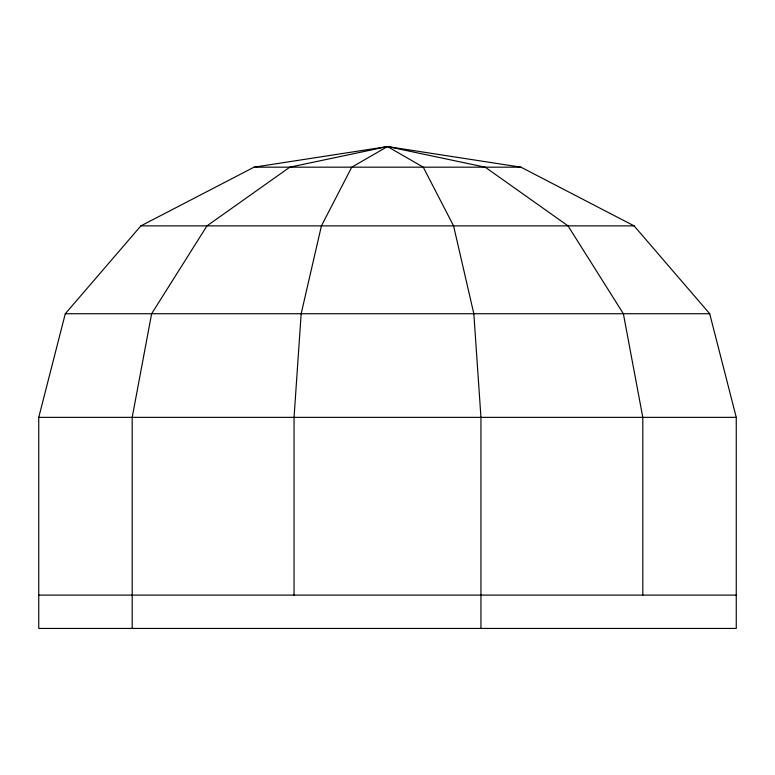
<?xml version="1.0" encoding="UTF-8"?>
<svg xmlns="http://www.w3.org/2000/svg" width="775" height="775" viewBox="0 0 775 775"><rect width="100%" height="100%" fill="white"/><g stroke="black" fill="none" stroke-linecap="round" stroke-linejoin="round"><path stroke-width="1.16" d="M38.75 417.357L65.294 313.73L140.895 225.874L254.035 167.177L387.5 146.562L520.965 167.177L634.105 225.874L709.706 313.73L736.25 417.357L736.25 628.438L38.75 628.438L38.75 417.357L736.25 417.357M254.035 167.177L520.965 167.177M140.895 225.874L634.105 225.874M65.294 313.73L709.706 313.73M38.75 595.103L736.25 595.103M642.804 595.103L642.804 417.357L623.371 313.73L568.027 225.874L485.198 167.177L387.5 146.562L289.802 167.177L206.973 225.874L151.629 313.73L132.196 417.357L132.196 628.438M480.946 628.438L480.946 417.357L473.835 313.73L453.578 225.874L423.257 167.177L387.5 146.562L351.743 167.177L321.422 225.874L301.165 313.73L294.054 417.357L294.054 595.103"/></g></svg>
